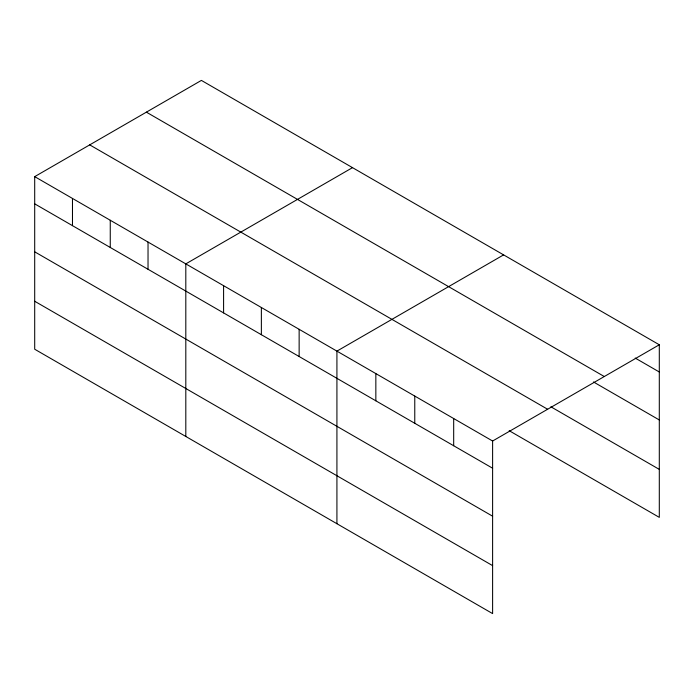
<?xml version="1.0" encoding="UTF-8"?>
<svg xmlns="http://www.w3.org/2000/svg" width="694" height="694" viewBox="0 0 694 694"><rect width="100%" height="100%" fill="white"/><g stroke="black" fill="none" stroke-linecap="round" stroke-linejoin="round"><path stroke-width="1.04" d="M34.7 176.632L492.61 441.011L492.61 613.6L34.7 349.229L34.7 176.632L201.39 80.4L659.3 344.771L659.3 517.368L509.17 430.688M352.5 167.644L185.81 263.876L185.81 436.474M503.61 254.88L336.92 351.121L336.92 523.718M492.61 441.011L659.3 344.771M635.21 358.069L659.3 371.984M146.382 112.159L604.292 376.53M593.5 381.969L659.3 419.957M550.871 406.788L659.3 469.387M89.708 144.873L547.618 409.252M34.7 203.845L492.61 468.224M34.7 251.827L492.61 516.197M34.7 301.257L492.61 565.627M453.685 418.534L453.685 445.748M414.769 396.066L414.769 423.279M375.844 373.589L375.844 400.802M299.14 329.312L299.14 356.525M261.369 307.503L261.369 334.716M223.589 285.685L223.589 312.899M148.03 242.067L148.03 269.281M110.259 220.258L110.259 247.472M72.48 198.449L72.48 225.663"/></g></svg>
